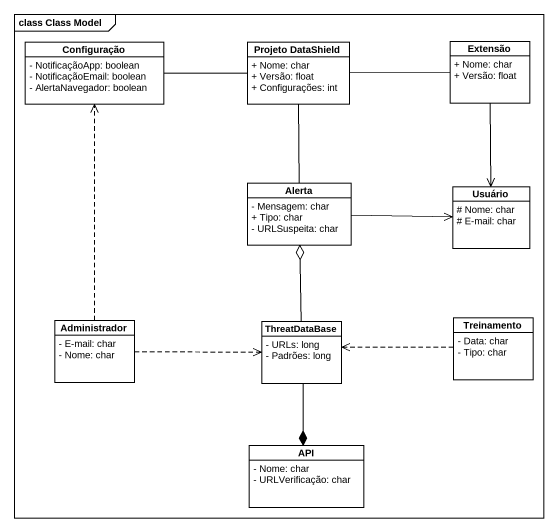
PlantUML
@startuml
mainframe class Class Model
hide circle
hide empty members
skinparam classAttributeIconSize 0
class Configuração {
  - NotificaçãoApp: boolean
  - NotificaçãoEmail: boolean
  - AlertaNavegador: boolean
}
class "Projeto DataShield" as Projeto_DataShield {
  + Nome: char
  + Versão: float
  + Configurações: int
}
class Extensão {
  + Nome: char
  + Versão: float
}
class Alerta {
  - Mensagem: char
  + Tipo: char
  - URLSuspeita: char
}
class Usuário {
  # Nome: char
  # E-mail: char
}
class Administrador {
  - E-mail: char
  - Nome: char
}
class ThreatDataBase {
  - URLs: long
  - Padrões: long
}
class Treinamento {
  - Data: char
  - Tipo: char
}
class API {
  - Nome: char
  - URLVerificação: char
}
Projeto_DataShield -left- Configuração
Projeto_DataShield -right- Extensão
Projeto_DataShield -- Alerta
Extensão --> Usuário
Alerta -right-> Usuário
Administrador .up.> Configuração
Administrador .right.> ThreatDataBase
ThreatDataBase -up-o Alerta
ThreatDataBase --* API
Treinamento .left.> ThreatDataBase
@enduml
